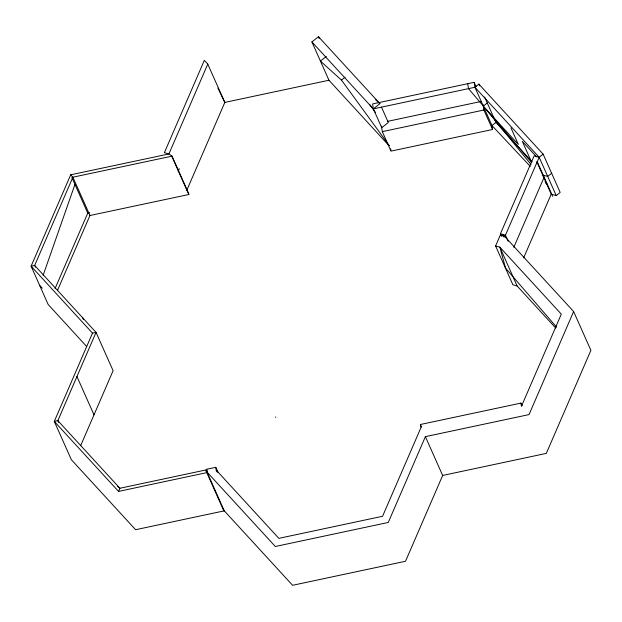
<?xml version="1.0" encoding="UTF-8"?>
<svg xmlns="http://www.w3.org/2000/svg" width="622" height="622" viewBox="0 0 622 622"><rect width="100%" height="100%" fill="white"/><g stroke="black" fill="none" stroke-linecap="round" stroke-linejoin="round"><path stroke-width="0.93" d="M43.128 275.328L74.959 184.384M178.149 171.307L179.245 168.609M57.504 290.365L89.941 215.507L189.096 194.453L172.037 156.145L168.896 153.953L70.69 174.805L31.1 266.177L48.158 304.485L86.683 346.516M55.078 288.522L87.749 213.113L71.857 177.418M207.771 64.097L168.896 153.953L164.387 152.67L204.335 60.35L207.771 64.097L224.83 102.405L186.717 190.487M80.635 445.717L113.095 370.689L96.037 332.381L92.484 333.135L54.293 421.405L71.351 459.712L135.604 529.719L224.278 510.849L292.597 585.294L405.528 561.262L442.662 475.449L425.386 436.652L529.034 414.594L573.624 311.529L504.559 236.282L500.321 235.077L495.61 245.97L512.886 284.767L517.123 285.972L555.703 328.012M92.484 333.135L31.1 266.177L34.661 265.423L96.037 332.381L57.854 420.651L54.293 421.405L118.545 491.411L119.906 488.262L206.372 469.859L207.538 472.471M206.372 469.859L205.859 471.056L207.219 472.541L118.545 491.411M275.538 417.346L275.725 416.903M501.604 236.383L500.446 233.771L534.158 155.85L539.173 157.273L556.231 195.58L560.181 192.439L543.13 154.132L478.878 84.126L474.92 87.267L373.348 108.881L311.902 41.931L318.487 36.706L379.933 103.656L373.348 108.881L381.729 127.712L388.315 122.487L381.457 107.077M503.742 236.99L502.584 234.377L504.776 236.772L539.173 157.273L543.13 154.132M425.386 436.652L388.26 522.457L275.321 546.489L207.002 472.051L206.582 469.276L215.787 467.324L218.143 472.611M513.795 247.315L544.141 177.184L542.252 174.969M523.631 257.912L551.216 194.157L536.872 161.938M326.286 56.446L320.431 61.088L341.447 80.067L389.271 145.626M341.447 80.067L345.101 77.167M487.259 102.949L483.457 106.059M484.592 96.962L495.928 122.433L491.979 125.574L492.57 129.5L390.997 151.123L382.32 131.639L381.488 126.064M551.652 173.281L547.702 176.423L542.687 175M389.1 145.766L328.96 80.246L224.83 102.405L217.863 88.106M476.079 86.606L474.174 82.322L372.609 103.944L373.348 108.881M387.638 121.352L481.607 101.355M382.32 131.639L483.893 110.024L492.57 129.5M215.787 467.324L216.199 470.092L278.843 538.349L382.577 516.276L420.9 427.718L420.418 424.499L520.956 403.103L522.138 405.746M442.662 475.449L546.31 453.391L590.9 350.334L573.624 311.529M172.037 156.145L72.883 177.2L34.661 265.423L35.431 267.165M87.749 213.113L89.638 212.716M551.216 194.157L556.231 195.58M500.446 233.771L505.461 235.194L508.174 241.289M495.61 245.97L499.847 247.167L561.316 314.149L521.438 406.322L520.956 403.103M117.69 486.412L119.906 488.262L57.854 420.651L58.623 422.392M375.68 99.815L379.933 103.656M39.629 285.335L42.296 288.165M530.325 166.439L491.979 125.574L474.92 87.267L474.174 82.322M545.533 182.643L547.515 184.757L545.082 181.772M474.92 87.267L539.173 157.273M536.646 156.931L522.293 141.287L530.815 160.445M495.928 122.433L532.121 161.868M70.69 174.805L72.883 177.2L89.941 215.507M556.628 327.203L505.577 268.152L499.847 247.167L517.123 285.972M531.53 162.428L468.467 88.635L467.728 83.698M531.095 164.589L486.101 109.309L518.336 144.428L510.981 127.907M369.662 104.504L375.354 112.31M537.167 161.51L552.67 196.334M478.878 84.126L479.64 85.836M504.559 236.282L504.776 236.772M500.321 235.077L500.539 235.567M318.487 36.706L319.257 38.447M311.902 41.931L328.96 80.246M420.418 424.499L421.592 427.143M171.454 155.508L188.505 193.815M216.199 470.092L216.985 471.857M206.582 469.276L206.807 469.773M207.002 472.051L224.278 510.849M206.792 472.634L223.842 510.942M82.718 317.85L83.496 319.591M76.941 376.512L94 414.827M483.053 104.442L483.893 110.024M390.639 148.759L390.88 150.337M206.939 470.691L207.219 472.541"/></g></svg>
